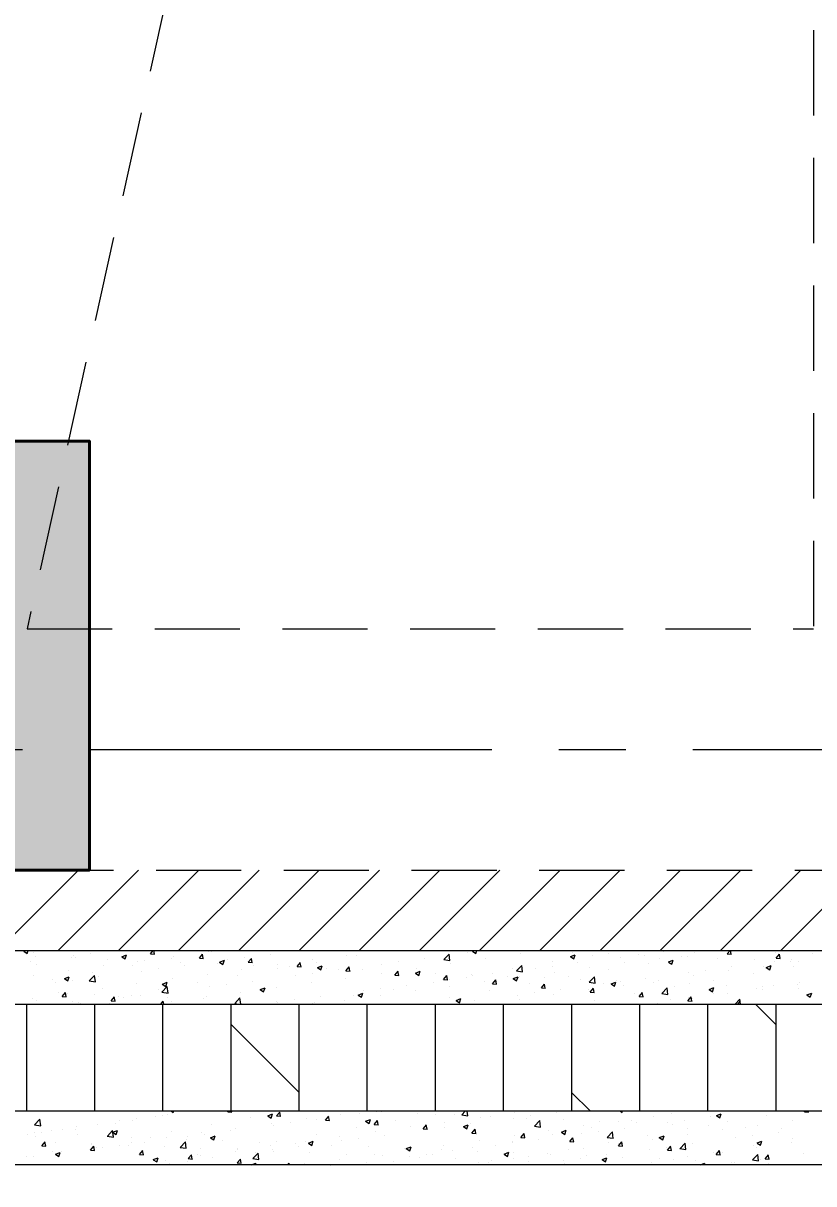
# Model space of a CAD drawing. Header units: millimetres. Extents: x 115500 to 206800, y -6300 to 53700.
# Drawn here: x 140703 to 143651, y 7280 to 11609 of the extents above; entities that cross this region are included whole.
import ezdxf

# ---------------------------------------------------------------- set-up
doc = ezdxf.new("R2010")
doc.units = ezdxf.units.MM
doc.linetypes.add('HIDDEN2', pattern=[4.7625, 3.175, -1.5875])
doc.linetypes.add('HT_Grid$0$CENTER2', pattern=[1.125, 0.75, -0.125, 0.125, -0.125])
doc.layers.get('0').update_dxf_attribs({"lineweight": 20})
doc.layers.get('Defpoints').update_dxf_attribs({"color": 151, "lineweight": 9})
for name, color, linetype, lineweight in [('HT_5F_Col$0$NDC_S-COLUMN', 4, 'Continuous', 40), ('HT_5F_Col$0$NDC_S_HATCH COLUMN AND WALL', 251, 'Continuous', 13), ('HT_Dim Grid$0$NDC_S_DIM', 1, 'Continuous', 15), ('HT_Grid$0$NDC_S_AXIS', 5, 'HT_Grid$0$CENTER2', 13), ('NDC_S_BEAM', 3, 'HIDDEN2', 20), ('NDC_S_HATCH MATERIAL', 8, 'Continuous', 13), ('NDC_S_SLAB', 2, 'Continuous', 20)]:
    doc.layers.add(name, color=color, linetype=linetype, lineweight=lineweight)
doc.styles.add('HT_Dim Grid$0$NDC_DIM', font='', dxfattribs={"width": 0.75})
doc.styles.get('HT_Dim Grid$0$NDC_DIM').set_extended_font_data('Dotum')
doc.dimstyles.new('HT_Dim Grid$0$NDC_dim_150', dxfattribs={"dimscale": 150, "dimtxt": 2.5, "dimasz": 1.5, "dimexe": 1.5, "dimexo": 2.5, "dimgap": 1, "dimtad": 1, "dimdec": 0, "dimzin": 0, "dimdsep": 46, "dimtxsty": 'HT_Dim Grid$0$NDC_DIM', "dimblk": 'HT_Dim Grid$0$DIMMARK', "dimcen": 0.09, "dimdle": 1.2, "dimclrd": 1, "dimclre": 1, "dimclrt": 3, "dimadec": 0, "dimazin": 0, "dimtfac": 1, "dimtdec": 0, "dimtix": 1, "dimtofl": 0, "dimtmove": 0, "dimatfit": 3, "dimfxl": 8, "dimfxlon": 1, "dimtolj": 1, "dimtzin": 0, "dimarcsym": 0})

# ---------------------------------------------------------------- blocks, each defined once
blk = doc.blocks.new('HT_Dim Grid$0$DIMMARK')
at = {"layer": 'HT_Dim Grid$0$NDC_S_DIM', "color": 1}
blk.add_line((-1.5, 0), (1, 0), dxfattribs=at)
at = {"layer": 'HT_Dim Grid$0$NDC_S_DIM', "color": 2, "const_width": 0.1}
blk.add_lwpolyline([(-0.424, -0.424), (0.424, 0.424)], dxfattribs=at)
blk = doc.blocks.new('*D64')
at = {"layer": 'Defpoints', "color": 0, "ltscale": 200, "transparency": 16777216}
for p in [(130700, 8900), (191600, 8900), (191600, -3900)]:
    blk.add_point(p, dxfattribs=at)
at = {"layer": 'HT_Dim Grid$0$NDC_S_DIM', "color": 1, "lineweight": -2, "ltscale": 200, "transparency": 16777216}
for p, q in [((130700, -2700), (130700, -4125)), ((191600, -2700), (191600, -4125)), ((130925, -3900), (191375, -3900))]:
    blk.add_line(p, q, dxfattribs=at)
at = {"layer": 'HT_Dim Grid$0$NDC_S_DIM', "color": 1, "lineweight": -2, "ltscale": 200, "transparency": 16777216, "xscale": 225, "yscale": 225, "zscale": 225, "rotation": 180}
blk.add_blockref('HT_Dim Grid$0$DIMMARK', (130700, -3900), dxfattribs=at)
at = {"layer": 'HT_Dim Grid$0$NDC_S_DIM', "color": 1, "lineweight": -2, "ltscale": 200, "transparency": 16777216, "xscale": 225, "yscale": 225, "zscale": 225}
blk.add_blockref('HT_Dim Grid$0$DIMMARK', (191600, -3900), dxfattribs=at)
at = {"layer": 'HT_Dim Grid$0$NDC_S_DIM', "color": 3, "ltscale": 200, "transparency": 16777216, "insert": (161150, -3562.2), "char_height": 375, "attachment_point": 5, "style": 'HT_Dim Grid$0$NDC_DIM'}
blk.add_mtext('\\A1;60900', dxfattribs=at)
blk = doc.blocks.new('*D59')
at = {"layer": 'Defpoints', "color": 0, "ltscale": 200, "transparency": 16777216}
for p in [(140350, 8900), (150750, 8900), (150750, -2700)]:
    blk.add_point(p, dxfattribs=at)
at = {"layer": 'HT_Dim Grid$0$NDC_S_DIM', "color": 1, "lineweight": -2, "ltscale": 200, "transparency": 16777216}
for p, q in [((140350, -1500), (140350, -2925)), ((150750, -1500), (150750, -2925)), ((140575, -2700), (150525, -2700))]:
    blk.add_line(p, q, dxfattribs=at)
at = {"layer": 'HT_Dim Grid$0$NDC_S_DIM', "color": 1, "lineweight": -2, "ltscale": 200, "transparency": 16777216, "xscale": 225, "yscale": 225, "zscale": 225, "rotation": 180}
blk.add_blockref('HT_Dim Grid$0$DIMMARK', (140350, -2700), dxfattribs=at)
at = {"layer": 'HT_Dim Grid$0$NDC_S_DIM', "color": 1, "lineweight": -2, "ltscale": 200, "transparency": 16777216, "xscale": 225, "yscale": 225, "zscale": 225}
blk.add_blockref('HT_Dim Grid$0$DIMMARK', (150750, -2700), dxfattribs=at)
at = {"layer": 'HT_Dim Grid$0$NDC_S_DIM', "color": 3, "ltscale": 200, "transparency": 16777216, "insert": (145550, -2362.2), "char_height": 375, "attachment_point": 5, "style": 'HT_Dim Grid$0$NDC_DIM'}
blk.add_mtext('\\A1;10400', dxfattribs=at)
blk = doc.blocks.new('HT_5F_Col$0$cot')
at = {"layer": 'HT_5F_Col$0$NDC_S_HATCH COLUMN AND WALL', "ltscale": 0.005}
h = blk.add_hatch(color=256, dxfattribs=at)
h.dxf.hatch_style = 1
h.paths.add_polyline_path([(-0.5, 0.5), (0.5, 0.5), (0.5, -0.5), (-0.5, -0.5)])
at = {"layer": 'HT_5F_Col$0$NDC_S-COLUMN', "ltscale": 0.005}
blk.add_lwpolyline([(-0.5, 0.5), (0.5, 0.5), (0.5, -0.5), (-0.5, -0.5)], close=True, dxfattribs=at)

msp = doc.modelspace()

# ---------------------------------------------------------------- linework, layer by layer
at = {"layer": 'HT_Grid$0$NDC_S_AXIS', "ltscale": 2000}
msp.add_line((120700, 8900), (201600, 8900), dxfattribs=at)
at = {"layer": 'NDC_S_BEAM', "ltscale": 100}
for p, q in [((142683.9, 18250), (140717, 9350)), ((143650, 18250), (143650, 9350)), ((140717, 9350), (143650, 9350)), ((124053.4, 8450), (150900, 8450))]:
    msp.add_line(p, q, dxfattribs=at)
at = {"layer": 'NDC_S_HATCH MATERIAL', "linetype": 'Continuous', "ltscale": 100}
for p, q in [((140608.8, 8150), (140908.8, 8450)), ((140833.3, 8150), (141133.3, 8450)), ((141057.8, 8150), (141357.8, 8450)), ((141282.3, 8150), (141582.3, 8450)), ((141506.8, 8150), (141806.8, 8450)), ((141731.3, 8150), (142031.3, 8450)), ((141955.8, 8150), (142255.8, 8450)), ((142180.3, 8150), (142480.3, 8450)), ((142404.8, 8150), (142704.8, 8450)), ((142629.3, 8150), (142929.3, 8450)), ((142853.8, 8150), (143153.8, 8450)), ((143078.3, 8150), (143378.3, 8450)), ((143302.9, 8150), (143602.9, 8450)), ((143527.4, 8150), (143827.4, 8450)), ((140705, 8147.1), (140712.6, 8150)), ((140705, 8147), (140717.6, 8138.5)), ((140717.6, 8138.5), (140721.5, 8150)), ((140742.7, 8140.8), (140742.7, 8140.8)), ((140954.4, 8139.3), (140954.4, 8139.3)), ((141047.6, 8149.6), (141047.6, 8149.6)), ((141177.5, 8137.7), (141187.8, 8150)), ((141192.3, 8136.3), (141189.7, 8150)), ((141392.5, 8146.3), (141392.5, 8146.3)), ((141404.8, 8144.6), (141404.8, 8144.6)), ((142358.2, 8141.3), (142358.2, 8141.3)), ((142378.5, 8147.6), (142391.2, 8139.1)), ((142378.6, 8147.7), (142384.7, 8150)), ((142391.2, 8139.1), (142394.8, 8150)), ((142421.8, 8149.7), (142421.8, 8149.7)), ((142614.3, 8149.2), (142614.3, 8149.2)), ((142749.9, 8143.5), (142749.9, 8143.5)), ((143091.6, 8146.5), (143091.6, 8146.5)), ((143206, 8140.7), (143206, 8140.7)), ((143328.4, 8137.5), (143338.9, 8150)), ((143343.2, 8136.1), (143340.7, 8150)), ((143374.3, 8149), (143374.3, 8149)), ((143509.9, 8143.2), (143509.9, 8143.2)), ((140730.4, 8109.8), (140730.4, 8109.8)), ((140747.6, 8128.7), (140747.6, 8128.7)), ((140751.4, 8098.7), (140751.4, 8098.7)), ((140883.2, 8123), (140883.2, 8123)), ((140890.9, 8130.9), (140890.9, 8130.9)), ((140899.5, 8124.1), (140899.5, 8124.1)), ((141018.7, 8117.2), (141018.7, 8117.2)), ((141070, 8126.7), (141082.7, 8118.2)), ((141070.1, 8126.8), (141087.8, 8133.6)), ((141082.7, 8118.2), (141087.8, 8133.5)), ((141130.2, 8109.4), (141130.2, 8109.4)), ((141154.3, 8111.5), (141154.3, 8111.5)), ((141177.5, 8137.7), (141192.6, 8136.3)), ((141256.6, 8119.2), (141256.6, 8119.2)), ((141262.1, 8128.5), (141262.1, 8128.5)), ((141289.9, 8105.8), (141289.9, 8105.8)), ((141359.6, 8121.7), (141371.9, 8136.3)), ((141359.6, 8121.7), (141374.8, 8120.4)), ((141374.4, 8120.3), (141371.5, 8136.3)), ((141425.5, 8100), (141425.5, 8100)), ((141435.1, 8106.4), (141452.9, 8113.2)), ((141435.1, 8106.4), (141447.7, 8097.8)), ((141447.7, 8097.8), (141452.8, 8113.2)), ((141464.4, 8115), (141464.4, 8115)), ((141528, 8123.4), (141528, 8123.4)), ((141541.8, 8105.8), (141554.1, 8120.4)), ((141541.8, 8105.8), (141557, 8104.5)), ((141556.6, 8104.4), (141553.7, 8120.3)), ((141624.2, 8136.1), (141624.2, 8136.1)), ((141649.7, 8097.1), (141649.7, 8097.1)), ((141724, 8089.9), (141736.3, 8104.5)), ((141738.8, 8088.5), (141735.9, 8104.4)), ((141780.1, 8115), (141780.1, 8115)), ((141798, 8106.6), (141798, 8106.6)), ((141908.4, 8131.2), (141908.4, 8131.2)), ((141946.1, 8132), (141946.1, 8132)), ((142038, 8099.2), (142038, 8099.2)), ((142101.6, 8107.5), (142101.6, 8107.5)), ((142197.8, 8120.2), (142197.8, 8120.2)), ((142270.9, 8115.8), (142293.5, 8112.3)), ((142271, 8115.7), (142290.8, 8136.3)), ((142293.5, 8112.2), (142290.7, 8136.3)), ((142295.9, 8099.9), (142295.9, 8099.9)), ((142427.9, 8118.9), (142427.9, 8118.9)), ((142558.3, 8136.8), (142558.3, 8136.8)), ((142676.3, 8107.6), (142676.3, 8107.6)), ((142743.6, 8127.3), (142761.4, 8134.1)), ((142743.6, 8127.2), (142756.2, 8118.7)), ((142756.2, 8118.7), (142761.4, 8134.1)), ((142771.4, 8104.3), (142771.4, 8104.3)), ((142824.4, 8133), (142824.4, 8133)), ((142885.5, 8137.8), (142885.5, 8137.8)), ((142931.8, 8125.4), (142931.8, 8125.4)), ((142945.8, 8105.4), (142945.8, 8105.4)), ((142995.4, 8133.8), (142995.4, 8133.8)), ((143021.1, 8132), (143021.1, 8132)), ((143033.4, 8102.7), (143033.4, 8102.7)), ((143074.1, 8121.7), (143074.1, 8121.7)), ((143108.6, 8107), (143126.4, 8113.8)), ((143108.6, 8106.9), (143121.2, 8098.4)), ((143121.2, 8098.4), (143126.4, 8113.7)), ((143156.7, 8126.3), (143156.7, 8126.3)), ((143181.6, 8128.1), (143181.6, 8128.1)), ((143292.3, 8120.6), (143292.3, 8120.6)), ((143328.4, 8137.5), (143343.6, 8136.1)), ((143427.9, 8114.8), (143427.9, 8114.8)), ((143505.4, 8109.6), (143505.4, 8109.6)), ((143510.6, 8121.5), (143522.9, 8136.1)), ((143510.6, 8121.5), (143525.8, 8120.2)), ((143525.4, 8120.1), (143522.5, 8136)), ((143563.5, 8109.1), (143563.5, 8109.1)), ((143568.9, 8117.9), (143568.9, 8117.9)), ((143593.6, 8109.4), (143593.6, 8109.4)), ((143645.5, 8137.5), (143645.5, 8137.5)), ((140739.6, 8056.2), (140739.6, 8056.2)), ((140871.5, 8075.3), (140871.5, 8075.3)), ((140949.3, 8036.4), (140969, 8057)), ((140960.4, 8068.4), (140960.4, 8068.4)), ((140971.8, 8032.9), (140969, 8057)), ((141001.9, 8093.2), (141001.9, 8093.2)), ((141108.5, 8093.8), (141108.5, 8093.8)), ((141144.2, 8072.9), (141144.2, 8072.9)), ((141207.8, 8081.2), (141207.8, 8081.2)), ((141304, 8093.9), (141304, 8093.9)), ((141389.5, 8061.8), (141389.5, 8061.8)), ((141501.8, 8055.8), (141501.8, 8055.8)), ((141517.7, 8078), (141517.7, 8078)), ((141561.1, 8094.3), (141561.1, 8094.3)), ((141649.9, 8081.2), (141649.9, 8081.2)), ((141696.7, 8088.6), (141696.7, 8088.6)), ((141717.8, 8057), (141717.8, 8057)), ((141724, 8089.9), (141739.2, 8088.5)), ((141781.4, 8065.4), (141781.4, 8065.4)), ((141800.1, 8086.1), (141817.9, 8092.9)), ((141800.1, 8086), (141812.7, 8077.5)), ((141812.7, 8077.5), (141817.9, 8092.8)), ((141832.3, 8082.9), (141832.3, 8082.9)), ((141877.6, 8078), (141877.6, 8078)), ((141906.2, 8073.9), (141918.4, 8088.5)), ((141906.2, 8073.9), (141921.4, 8072.6)), ((141921, 8072.5), (141918.1, 8088.4)), ((141967.9, 8077.1), (141967.9, 8077.1)), ((142037.2, 8065.7), (142037.2, 8065.7)), ((142088.4, 8058), (142100.6, 8072.6)), ((142088.4, 8058), (142103.6, 8056.7)), ((142103.2, 8056.6), (142100.2, 8072.5)), ((142103.5, 8071.4), (142103.5, 8071.4)), ((142165.1, 8065.7), (142177.8, 8057.1)), ((142165.2, 8065.7), (142182.9, 8072.6)), ((142167.6, 8083.6), (142167.6, 8083.6)), ((142177.8, 8057.1), (142182.9, 8072.5)), ((142239.1, 8065.7), (142239.1, 8065.7)), ((142270.6, 8042), (142282.8, 8056.6)), ((142285.4, 8040.6), (142282.4, 8056.6)), ((142374.7, 8059.9), (142374.7, 8059.9)), ((142380, 8056.8), (142380, 8056.8)), ((142451.2, 8062.2), (142451.2, 8062.2)), ((142510.2, 8054.2), (142510.2, 8054.2)), ((142528.2, 8082.2), (142528.2, 8082.2)), ((142530.2, 8045.4), (142548, 8052.2)), ((142542, 8073.8), (142564.6, 8070.3)), ((142542.1, 8073.6), (142561.8, 8094.3)), ((142542.8, 8036.8), (142547.9, 8052.2)), ((142555.2, 8052.2), (142555.2, 8052.2)), ((142564.6, 8070.1), (142561.8, 8094.2)), ((142611.6, 8083.3), (142611.6, 8083.3)), ((142675.2, 8091.7), (142675.2, 8091.7)), ((142683.5, 8068.5), (142683.5, 8068.5)), ((142813.1, 8031.6), (142832.9, 8052.2)), ((142815.4, 8087.5), (142815.4, 8087.5)), ((142835.6, 8028.1), (142832.8, 8052.2)), ((142885.3, 8077.3), (142885.3, 8077.3)), ((143185.2, 8067.4), (143185.2, 8067.4)), ((143202.9, 8056.2), (143202.9, 8056.2)), ((143248.7, 8075.8), (143248.7, 8075.8)), ((143333.4, 8074.1), (143333.4, 8074.1)), ((143344.9, 8088.5), (143344.9, 8088.5)), ((143426.7, 8064.7), (143426.7, 8064.7)), ((143461.7, 8090.3), (143461.7, 8090.3)), ((143473.6, 8086.6), (143486.3, 8078)), ((143473.7, 8086.6), (143491.5, 8093.5)), ((143486.3, 8078), (143491.4, 8093.4)), ((143574.8, 8090.1), (143574.8, 8090.1)), ((140812.2, 8042.9), (140812.2, 8042.9)), ((140824, 8030.7), (140824, 8030.7)), ((140856.6, 8044.8), (140874.4, 8051.7)), ((140856.6, 8044.8), (140869.3, 8036.2)), ((140869.2, 8036.3), (140874.4, 8051.6)), ((140887.6, 8039.1), (140887.6, 8039.1)), ((140949.2, 8036.6), (140971.8, 8033.1)), ((140983.8, 8051.8), (140983.8, 8051.8)), ((141127.1, 8024.9), (141127.1, 8024.9)), ((141220.3, 7994.4), (141240.1, 8015)), ((141221.6, 8024.4), (141234.3, 8015.9)), ((141221.7, 8024.5), (141239.5, 8031.3)), ((141234.3, 8015.9), (141239.4, 8031.3)), ((141242.8, 7990.9), (141240, 8015)), ((141259, 8043.9), (141259, 8043.9)), ((141353.6, 8030.3), (141353.6, 8030.3)), ((141397.6, 8014.9), (141397.6, 8014.9)), ((141461.2, 8023.2), (141461.2, 8023.2)), ((141557.4, 8035.9), (141557.4, 8035.9)), ((141586.7, 8004.2), (141604.5, 8011)), ((141599.3, 7995.6), (141604.5, 8010.9)), ((141646.6, 8012.5), (141646.6, 8012.5)), ((141777, 8030.4), (141777, 8030.4)), ((141905.3, 8046.7), (141905.3, 8046.7)), ((142131, 8020), (142131, 8020)), ((142231.9, 8031.3), (142231.9, 8031.3)), ((142270.6, 8042), (142285.8, 8040.7)), ((142291.4, 8041.1), (142291.4, 8041.1)), ((142292.8, 8015.3), (142292.8, 8015.3)), ((142355, 8049.5), (142355, 8049.5)), ((142424.8, 8034.4), (142424.8, 8034.4)), ((142452.8, 8026.1), (142465, 8040.7)), ((142452.8, 8026.1), (142467.9, 8024.8)), ((142467.6, 8024.7), (142464.6, 8040.6)), ((142530.2, 8045.3), (142542.8, 8036.8)), ((142589, 8026.4), (142589, 8026.4)), ((142634.9, 8010.2), (142647.2, 8024.8)), ((142634.9, 8010.2), (142650.1, 8008.8)), ((142645.8, 8048.5), (142645.8, 8048.5)), ((142649.7, 8008.8), (142646.8, 8024.7)), ((142737.2, 8051.8), (142737.2, 8051.8)), ((142781.4, 8042.8), (142781.4, 8042.8)), ((142813.1, 8031.7), (142835.7, 8028.2)), ((142817.1, 7994.2), (142829.4, 8008.8)), ((142865, 8025.3), (142865, 8025.3)), ((142895.2, 8025), (142913, 8031.9)), ((142895.2, 8025), (142907.8, 8016.5)), ((142907.8, 8016.5), (142913, 8031.8)), ((142917, 8037), (142917, 8037)), ((142928.5, 8033.6), (142928.5, 8033.6)), ((142942.7, 8020.9), (142942.7, 8020.9)), ((143024.7, 8046.3), (143024.7, 8046.3)), ((143052.6, 8031.3), (143052.6, 8031.3)), ((143071, 8037.1), (143071, 8037.1)), ((143084.2, 7989.6), (143104, 8010.2)), ((143106.7, 7986), (143103.9, 8010.2)), ((143130.4, 8013.8), (143130.4, 8013.8)), ((143188.2, 8025.6), (143188.2, 8025.6)), ((143260.2, 8004.7), (143278, 8011.5)), ((143272.8, 7996.1), (143278, 8011.5)), ((143278.6, 8039.2), (143278.6, 8039.2)), ((143323.8, 8019.8), (143323.8, 8019.8)), ((143438.5, 8009.4), (143438.5, 8009.4)), ((143459.4, 8014.1), (143459.4, 8014.1)), ((143502.1, 8017.8), (143502.1, 8017.8)), ((143590.5, 8024.8), (143590.5, 8024.8)), ((143598.3, 8030.4), (143598.3, 8030.4)), ((140736.5, 7971.7), (140736.5, 7971.7)), ((140833.7, 7993.2), (140833.7, 7993.2)), ((140848.3, 7978.5), (140860.6, 7993.1)), ((140848.3, 7978.5), (140863.5, 7977.2)), ((140863.1, 7977.1), (140860.2, 7993)), ((140868.4, 7990.7), (140868.4, 7990.7)), ((140969.3, 7987.4), (140969.3, 7987.4)), ((140998.8, 8008.6), (140998.8, 8008.6)), ((141030.5, 7962.6), (141042.8, 7977.2)), ((141045.3, 7961.2), (141042.4, 7977.1)), ((141057.4, 7979.5), (141057.4, 7979.5)), ((141077.4, 7972.7), (141077.4, 7972.7)), ((141104.9, 7981.7), (141104.9, 7981.7)), ((141141, 7981.1), (141141, 7981.1)), ((141205.5, 8004.9), (141205.5, 8004.9)), ((141220.3, 7994.5), (141242.9, 7991)), ((141237.2, 7993.7), (141237.2, 7993.7)), ((141240.5, 7976), (141240.5, 7976)), ((141376.1, 7970.3), (141376.1, 7970.3)), ((141386.4, 7977.2), (141386.4, 7977.2)), ((141491.4, 7952.3), (141511.2, 7973)), ((141513.8, 7950), (141511.1, 7973)), ((141514.7, 7993.5), (141514.7, 7993.5)), ((141586.7, 8004.1), (141599.3, 7995.6)), ((141810.8, 7977.9), (141810.8, 7977.9)), ((141935.7, 7980.5), (141935.7, 7980.5)), ((141951.7, 7983.8), (141969.5, 7990.6)), ((141951.7, 7983.7), (141964.3, 7975.2)), ((141964.3, 7975.2), (141969.5, 7990.6)), ((141971.2, 7999), (141971.2, 7999)), ((142034.1, 7981.2), (142034.1, 7981.2)), ((142034.8, 8007.4), (142034.8, 8007.4)), ((142083.8, 8005.9), (142083.8, 8005.9)), ((142164.5, 7999.1), (142164.5, 7999.1)), ((142292.8, 7975.6), (142292.8, 7975.6)), ((142316.8, 7963.5), (142334.6, 7970.3)), ((142329.4, 7954.9), (142334.5, 7970.2)), ((142440.9, 8001), (142440.9, 8001)), ((142544.8, 7983.1), (142544.8, 7983.1)), ((142552.1, 7967.7), (142552.1, 7967.7)), ((142608.4, 7991.5), (142608.4, 7991.5)), ((142680.4, 7983.9), (142680.4, 7983.9)), ((142704.5, 8004.1), (142704.5, 8004.1)), ((142812.3, 8003), (142812.3, 8003)), ((142817.1, 7994.2), (142832.3, 7992.9)), ((142831.9, 7992.8), (142829, 8008.7)), ((142982.3, 7988.4), (142982.3, 7988.4)), ((142999.3, 7978.3), (143011.6, 7992.9)), ((142999.3, 7978.3), (143014.5, 7977)), ((143014.1, 7976.9), (143011.2, 7992.8)), ((143084.2, 7989.7), (143106.7, 7986.2)), ((143118.3, 7967.2), (143118.3, 7967.2)), ((143181.5, 7962.4), (143193.7, 7976.9)), ((143181.9, 7975.6), (143181.9, 7975.6)), ((143196.3, 7960.9), (143193.4, 7976.9)), ((143199.9, 7971.6), (143199.9, 7971.6)), ((143260.2, 8004.6), (143272.9, 7996.1)), ((143278.1, 7988.3), (143278.1, 7988.3)), ((143330.3, 7989.5), (143330.3, 7989.5)), ((143357.7, 7950), (143375.1, 7968.1)), ((143377.1, 7950), (143375, 7968.1)), ((143458.6, 8005.8), (143458.6, 8005.8)), ((143595, 8008.4), (143595, 8008.4)), ((143625.2, 7984.3), (143637.9, 7975.8)), ((143625.3, 7984.4), (143643.1, 7991.2)), ((143637.9, 7975.8), (143643, 7991.1)), ((140716, 7550), (140716, 7950)), ((140751.7, 7964.8), (140751.7, 7964.8)), ((140887.3, 7959.1), (140887.3, 7959.1)), ((140909.2, 7954.1), (140909.2, 7954.1)), ((140917, 7951.6), (140917, 7951.6)), ((140970, 7550), (140970, 7950)), ((141022.8, 7953.3), (141022.8, 7953.3)), ((141030.5, 7962.6), (141045.7, 7961.2)), ((141215.5, 7950), (141225, 7961.2)), ((141224, 7550), (141224, 7950)), ((141226.6, 7950), (141224.6, 7961.1)), ((141255.9, 7959.3), (141255.9, 7959.3)), ((141478, 7550), (141478, 7950)), ((141491.4, 7952.5), (141507.3, 7950)), ((141511.6, 7964.5), (141511.6, 7964.5)), ((141647.2, 7958.8), (141647.2, 7958.8)), ((141651, 7956.8), (141651, 7956.8)), ((141714.6, 7965.2), (141714.6, 7965.2)), ((141732, 7550), (141732, 7950)), ((141782.8, 7953.1), (141782.8, 7953.1)), ((141787.5, 7955.1), (141787.5, 7955.1)), ((141902.2, 7962.1), (141902.2, 7962.1)), ((141986, 7550), (141986, 7950)), ((142144.6, 7950.1), (142144.6, 7950.1)), ((142240, 7550), (142240, 7950)), ((142316.7, 7963.4), (142329.4, 7954.9)), ((142384.4, 7962), (142384.4, 7962)), ((142494, 7550), (142494, 7950)), ((142748, 7550), (142748, 7950)), ((142834.2, 7963), (142834.2, 7963)), ((143002, 7550), (143002, 7950)), ((143067.9, 7952.6), (143067.9, 7952.6)), ((143181.5, 7962.3), (143196.7, 7961)), ((143256, 7550), (143256, 7950)), ((143366.7, 7950), (143375.9, 7961)), ((143377.6, 7950), (143375.5, 7960.9)), ((143509.9, 7873.9), (143433.9, 7950)), ((143510, 7550), (143510, 7950)), ((141731.9, 7619.9), (141477.9, 7873.9)), ((142817.9, 7550), (142747.9, 7619.9)), ((140721, 7548.9), (140721, 7548.9)), ((141223.3, 7535), (141223.3, 7535)), ((141240.5, 7536.6), (141240.5, 7536.6)), ((141255.3, 7550), (141262.3, 7545.3)), ((141262.3, 7545.3), (141263.9, 7550)), ((141465.4, 7548.6), (141466.6, 7550)), ((141465.4, 7548.6), (141480.6, 7547.2)), ((141480.2, 7547.2), (141479.7, 7550)), ((141614.7, 7533.5), (141632.5, 7540.3)), ((141614.7, 7533.4), (141627.3, 7524.9)), ((141627.3, 7524.9), (141632.5, 7540.3)), ((141647.6, 7532.6), (141659.8, 7547.2)), ((141647.6, 7532.6), (141662.7, 7531.3)), ((141662.4, 7531.2), (141659.4, 7547.2)), ((141886.8, 7539.3), (141886.8, 7539.3)), ((141957.3, 7540.2), (141957.3, 7540.2)), ((142020.9, 7548.6), (142020.9, 7548.6)), ((142039.1, 7547.9), (142039.1, 7547.9)), ((142174.7, 7542.1), (142174.7, 7542.1)), ((142240.9, 7539.6), (142240.9, 7539.6)), ((142310.3, 7536.4), (142310.3, 7536.4)), ((142338.3, 7536.7), (142351.1, 7550)), ((142338.3, 7536.9), (142360.9, 7533.4)), ((142360.8, 7533.2), (142358.9, 7550)), ((142536.6, 7544.9), (142536.6, 7544.9)), ((142594.5, 7532.7), (142594.5, 7532.7)), ((142690.6, 7545.4), (142690.6, 7545.4)), ((142929.6, 7550), (142935.8, 7545.8)), ((142935.8, 7545.8), (142937.2, 7550)), ((143119.2, 7540.6), (143119.2, 7540.6)), ((143184.4, 7548.9), (143184.4, 7548.9)), ((143288.2, 7534), (143300.9, 7525.5)), ((143288.3, 7534.1), (143306, 7540.9)), ((143300.9, 7525.5), (143306, 7540.8)), ((143476.3, 7535.7), (143476.3, 7535.7)), ((143616.4, 7548.4), (143617.7, 7550)), ((143616.4, 7548.4), (143631.5, 7547)), ((143631.1, 7547), (143630.6, 7550)), ((140745.5, 7499.5), (140765.3, 7520.2)), ((140745.5, 7499.7), (140768.1, 7496.2)), ((140768, 7496), (140765.2, 7520.1)), ((140903.1, 7492.8), (140903.1, 7492.8)), ((140980.3, 7501.3), (140980.3, 7501.3)), ((141046.1, 7506.3), (141046.1, 7506.3)), ((141063.5, 7513.9), (141063.5, 7513.9)), ((141108.6, 7517.5), (141108.6, 7517.5)), ((141127.1, 7522.3), (141127.1, 7522.3)), ((141194.3, 7531.7), (141194.3, 7531.7)), ((141403.3, 7501.4), (141403.3, 7501.4)), ((141551.4, 7526.8), (141551.4, 7526.8)), ((141628.1, 7505.2), (141628.1, 7505.2)), ((141637.1, 7498.1), (141637.1, 7498.1)), ((141700.7, 7506.4), (141700.7, 7506.4)), ((141758.5, 7523.1), (141758.5, 7523.1)), ((141796.9, 7519.1), (141796.9, 7519.1)), ((141829.7, 7516.7), (141842, 7531.3)), ((141829.7, 7516.7), (141844.9, 7515.4)), ((141844.5, 7515.3), (141841.6, 7531.2)), ((141979.7, 7513.1), (141992.4, 7504.6)), ((141979.8, 7513.2), (141997.5, 7520)), ((141992.4, 7504.6), (141997.5, 7519.9)), ((142011.9, 7500.8), (142024.2, 7515.4)), ((142011.9, 7500.8), (142027.1, 7499.4)), ((142026.7, 7499.4), (142023.8, 7515.3)), ((142092.8, 7514.2), (142092.8, 7514.2)), ((142146, 7491.7), (142146, 7491.7)), ((142194.1, 7484.8), (142206.4, 7499.4)), ((142208.9, 7483.4), (142206, 7499.3)), ((142274.3, 7508), (142274.3, 7508)), ((142274.3, 7490.6), (142274.3, 7490.6)), ((142344.8, 7492.8), (142362.6, 7499.7)), ((142344.8, 7492.8), (142357.4, 7484.2)), ((142357.4, 7484.2), (142362.5, 7499.6)), ((142370.5, 7503.2), (142370.5, 7503.2)), ((142406.2, 7527), (142406.2, 7527)), ((142445.8, 7530.7), (142445.8, 7530.7)), ((142530.9, 7524.4), (142530.9, 7524.4)), ((142581.4, 7525), (142581.4, 7525)), ((142609.3, 7494.8), (142631.9, 7491.3)), ((142609.4, 7494.7), (142629.2, 7515.3)), ((142631.9, 7491.2), (142629.1, 7515.3)), ((142717, 7519.2), (142717, 7519.2)), ((142793.8, 7495.7), (142793.8, 7495.7)), ((142822.9, 7489.8), (142822.9, 7489.8)), ((142852.6, 7513.5), (142852.6, 7513.5)), ((142924.2, 7513.5), (142924.2, 7513.5)), ((142971.1, 7515.2), (142971.1, 7515.2)), ((142988.2, 7507.8), (142988.2, 7507.8)), ((143052.5, 7529.8), (143052.5, 7529.8)), ((143104.4, 7508.5), (143104.4, 7508.5)), ((143123.8, 7502), (143123.8, 7502)), ((143168, 7516.9), (143168, 7516.9)), ((143259.4, 7496.3), (143259.4, 7496.3)), ((143264.2, 7529.5), (143264.2, 7529.5)), ((143328.2, 7510.3), (143328.2, 7510.3)), ((143395, 7490.6), (143395, 7490.6)), ((143440, 7498.4), (143440, 7498.4)), ((143572, 7517.5), (143572, 7517.5)), ((140717.9, 7464.3), (140717.9, 7464.3)), ((140743.3, 7471.8), (140743.3, 7471.8)), ((140749.9, 7455.4), (140749.9, 7455.4)), ((140769.3, 7469.6), (140769.3, 7469.6)), ((140806.9, 7480.2), (140806.9, 7480.2)), ((140849.9, 7483.4), (140849.9, 7483.4)), ((140898, 7480.9), (140898, 7480.9)), ((140904.9, 7463.9), (140904.9, 7463.9)), ((141016.5, 7457.6), (141039.1, 7454.1)), ((141016.6, 7457.5), (141036.4, 7478.1)), ((141036.2, 7471.9), (141048.9, 7463.3)), ((141036.3, 7471.9), (141054.1, 7478.8)), ((141039.1, 7454), (141036.3, 7478.1)), ((141040.5, 7458.2), (141040.5, 7458.2)), ((141048.9, 7463.3), (141054, 7478.7)), ((141107, 7450.5), (141107, 7450.5)), ((141176.1, 7452.4), (141176.1, 7452.4)), ((141237.4, 7452), (141237.4, 7452)), ((141255.1, 7475.9), (141255.1, 7475.9)), ((141311.7, 7446.7), (141311.7, 7446.7)), ((141316.9, 7455.9), (141316.9, 7455.9)), ((141367.8, 7469.9), (141367.8, 7469.9)), ((141380.5, 7464.3), (141380.5, 7464.3)), ((141401.3, 7451.6), (141419.1, 7458.4)), ((141401.3, 7451.5), (141413.9, 7443)), ((141413.9, 7443), (141419.1, 7458.4)), ((141476.7, 7477), (141476.7, 7477)), ((141496.1, 7486.2), (141496.1, 7486.2)), ((141796.5, 7463.3), (141796.5, 7463.3)), ((141883.7, 7454.8), (141883.7, 7454.8)), ((141944.6, 7488.8), (141944.6, 7488.8)), ((141954.1, 7448.4), (141954.1, 7448.4)), ((142015.6, 7473.8), (142015.6, 7473.8)), ((142050.3, 7461.1), (142050.3, 7461.1)), ((142194.1, 7484.8), (142209.3, 7483.5)), ((142210.7, 7482.2), (142210.7, 7482.2)), ((142376.3, 7468.9), (142388.5, 7483.5)), ((142376.3, 7468.9), (142391.5, 7467.5)), ((142391.1, 7467.5), (142388.2, 7483.4)), ((142533.6, 7460.4), (142533.6, 7460.4)), ((142558.5, 7452.9), (142570.7, 7467.5)), ((142558.5, 7452.9), (142573.7, 7451.6)), ((142573.3, 7451.5), (142570.3, 7467.5)), ((142661.9, 7476.6), (142661.9, 7476.6)), ((142674.8, 7464.3), (142674.8, 7464.3)), ((142709.8, 7472.5), (142727.6, 7479.3)), ((142709.8, 7472.4), (142722.4, 7463.9)), ((142722.4, 7463.9), (142727.6, 7479.2)), ((142740.7, 7437), (142752.9, 7451.6)), ((142755.5, 7435.6), (142752.5, 7451.5)), ((142784.2, 7466.3), (142784.2, 7466.3)), ((142847.8, 7474.7), (142847.8, 7474.7)), ((142880.4, 7452.8), (142903, 7449.3)), ((142880.5, 7452.7), (142900.3, 7473.3)), ((142903, 7449.1), (142900.2, 7473.3)), ((142944, 7487.4), (142944, 7487.4)), ((143031.9, 7459.4), (143031.9, 7459.4)), ((143074.8, 7452.1), (143092.6, 7459)), ((143074.8, 7452.1), (143087.4, 7443.6)), ((143087.4, 7443.6), (143092.6, 7458.9)), ((143180.1, 7484.9), (143180.1, 7484.9)), ((143181.3, 7464.3), (143181.3, 7464.3)), ((143311.7, 7482.2), (143311.7, 7482.2)), ((143357.8, 7450.5), (143357.8, 7450.5)), ((143421.4, 7458.8), (143421.4, 7458.8)), ((143517.6, 7471.5), (143517.6, 7471.5)), ((143530.6, 7484.9), (143530.6, 7484.9)), ((143573.3, 7446.8), (143573.3, 7446.8)), ((140771.9, 7421.3), (140784.1, 7435.9)), ((140771.9, 7421.3), (140787.1, 7419.9)), ((140786.7, 7419.9), (140783.7, 7435.8)), ((140822.9, 7435.5), (140822.9, 7435.5)), ((140954.1, 7405.3), (140966.3, 7419.9)), ((140954.1, 7405.3), (140969.2, 7404)), ((140958.4, 7429.8), (140958.4, 7429.8)), ((140958.9, 7425.1), (140958.9, 7425.1)), ((140968.9, 7403.9), (140965.9, 7419.9)), ((140977.2, 7416.7), (140977.2, 7416.7)), ((140996.7, 7413.8), (140996.7, 7413.8)), ((141060.3, 7422.1), (141060.3, 7422.1)), ((141094, 7424.1), (141094, 7424.1)), ((141105.5, 7433), (141105.5, 7433)), ((141136.3, 7389.4), (141148.5, 7404)), ((141151.1, 7388), (141148.1, 7403.9)), ((141156.5, 7434.8), (141156.5, 7434.8)), ((141229.6, 7418.3), (141229.6, 7418.3)), ((141287.6, 7415.6), (141310.2, 7412.1)), ((141287.7, 7415.4), (141307.5, 7436.1)), ((141310.2, 7411.9), (141307.4, 7436.1)), ((141365.2, 7412.6), (141365.2, 7412.6)), ((141447.2, 7441), (141447.2, 7441)), ((141500.3, 7412.5), (141500.3, 7412.5)), ((141500.8, 7406.9), (141500.8, 7406.9)), ((141582.8, 7435.3), (141582.8, 7435.3)), ((141625, 7420.6), (141625, 7420.6)), ((141633.9, 7406.3), (141633.9, 7406.3)), ((141648.4, 7437.9), (141648.4, 7437.9)), ((141718.4, 7429.5), (141718.4, 7429.5)), ((141730.1, 7418.9), (141730.1, 7418.9)), ((141755.4, 7438.5), (141755.4, 7438.5)), ((141766.3, 7431.2), (141784.1, 7438.1)), ((141766.3, 7431.2), (141778.9, 7422.7)), ((141778.9, 7422.7), (141784.1, 7438)), ((141854, 7423.8), (141854, 7423.8)), ((141890.5, 7440.1), (141890.5, 7440.1)), ((141989.6, 7418.1), (141989.6, 7418.1)), ((142125.2, 7412.3), (142125.2, 7412.3)), ((142131.3, 7410.8), (142144, 7402.3)), ((142131.4, 7410.9), (142149.1, 7417.7)), ((142142.9, 7407.2), (142142.9, 7407.2)), ((142144, 7402.3), (142149.1, 7417.7)), ((142260.8, 7406.6), (142260.8, 7406.6)), ((142271.2, 7423.4), (142271.2, 7423.4)), ((142303.6, 7403.1), (142303.6, 7403.1)), ((142378.5, 7413.5), (142378.5, 7413.5)), ((142403.1, 7442.5), (142403.1, 7442.5)), ((142464, 7424.2), (142464, 7424.2)), ((142526.7, 7438.9), (142526.7, 7438.9)), ((142527.6, 7432.6), (142527.6, 7432.6)), ((142623.8, 7445.2), (142623.8, 7445.2)), ((142735.7, 7408.6), (142735.7, 7408.6)), ((142740.7, 7437), (142755.9, 7435.7)), ((142790.7, 7411.1), (142790.7, 7411.1)), ((142883.8, 7434), (142883.8, 7434)), ((142921.1, 7429), (142921.1, 7429)), ((142922.9, 7421.1), (142935.1, 7435.7)), ((142922.9, 7421.1), (142938, 7419.7)), ((142937.6, 7419.7), (142934.7, 7435.6)), ((143037.6, 7408.3), (143037.6, 7408.3)), ((143049.4, 7445.3), (143049.4, 7445.3)), ((143101.2, 7416.7), (143101.2, 7416.7)), ((143105, 7405.1), (143117.3, 7419.7)), ((143105, 7405.1), (143120.2, 7403.8)), ((143119.8, 7403.7), (143116.9, 7419.6)), ((143151.5, 7410.8), (143174.1, 7407.3)), ((143151.6, 7410.6), (143171.4, 7431.2)), ((143174.1, 7407.1), (143171.3, 7431.2)), ((143197.4, 7429.3), (143197.4, 7429.3)), ((143287.2, 7389.2), (143299.5, 7403.8)), ((143302, 7387.8), (143299.1, 7403.7)), ((143425.2, 7421.4), (143425.2, 7421.4)), ((143436.9, 7413.9), (143436.9, 7413.9)), ((143439.8, 7431.7), (143452.5, 7423.2)), ((143439.9, 7431.8), (143457.7, 7438.6)), ((143452.5, 7423.2), (143457.6, 7438.6)), ((143568.9, 7432.9), (143568.9, 7432.9)), ((140714.9, 7379.8), (140714.9, 7379.8)), ((140740.1, 7380), (140740.1, 7380)), ((140810.7, 7399.7), (140810.7, 7399.7)), ((140822.8, 7389.9), (140835.5, 7381.4)), ((140822.9, 7390), (140840.6, 7396.8)), ((140835.5, 7381.4), (140840.6, 7396.8)), ((140836.3, 7392.6), (140836.3, 7392.6)), ((140846.8, 7398.8), (140846.8, 7398.8)), ((141136.3, 7389.4), (141151.4, 7388.1)), ((141187.9, 7369.7), (141205.7, 7376.5)), ((141187.9, 7369.6), (141200.5, 7361.1)), ((141200.5, 7361.1), (141205.6, 7376.4)), ((141204, 7361.6), (141204, 7361.6)), ((141234.3, 7367.5), (141234.3, 7367.5)), ((141313.7, 7364.1), (141313.7, 7364.1)), ((141318.4, 7373.5), (141330.7, 7388)), ((141318.4, 7373.5), (141333.6, 7372.1)), ((141333.2, 7372.1), (141330.3, 7388)), ((141352.1, 7387.1), (141352.1, 7387.1)), ((141364.7, 7385.3), (141364.7, 7385.3)), ((141409.9, 7376.8), (141409.9, 7376.8)), ((141493, 7401.6), (141493, 7401.6)), ((141500.6, 7357.5), (141512.9, 7372.1)), ((141515.4, 7356.1), (141512.5, 7372)), ((141558.7, 7373.5), (141581.3, 7370)), ((141558.8, 7373.4), (141578.6, 7394)), ((141570.3, 7397.9), (141570.3, 7397.9)), ((141581.3, 7369.9), (141578.5, 7394)), ((141636.4, 7401.1), (141636.4, 7401.1)), ((141772, 7395.4), (141772, 7395.4)), ((141880.6, 7370.2), (141880.6, 7370.2)), ((141907.6, 7389.7), (141907.6, 7389.7)), ((141983.4, 7360.9), (141983.4, 7360.9)), ((142012.5, 7389.3), (142012.5, 7389.3)), ((142043.2, 7384), (142043.2, 7384)), ((142082.3, 7362.6), (142082.3, 7362.6)), ((142143.8, 7382), (142143.8, 7382)), ((142178.8, 7378.2), (142178.8, 7378.2)), ((142207.4, 7390.4), (142207.4, 7390.4)), ((142230.4, 7388.1), (142230.4, 7388.1)), ((142314.3, 7372.5), (142314.3, 7372.5)), ((142396.4, 7400.9), (142396.4, 7400.9)), ((142449.9, 7366.8), (142449.9, 7366.8)), ((142496.4, 7390.6), (142514.2, 7397.4)), ((142496.4, 7390.5), (142509, 7382)), ((142509, 7382), (142514.1, 7397.3)), ((142530.5, 7375.8), (142530.5, 7375.8)), ((142532, 7395.2), (142532, 7395.2)), ((142585.5, 7361), (142585.5, 7361)), ((142587.5, 7383.1), (142587.5, 7383.1)), ((142658.8, 7392.1), (142658.8, 7392.1)), ((142667.6, 7389.4), (142667.6, 7389.4)), ((142717.4, 7366.2), (142717.4, 7366.2)), ((142781, 7374.5), (142781, 7374.5)), ((142803.2, 7383.7), (142803.2, 7383.7)), ((142861.4, 7370.2), (142879.2, 7377)), ((142861.4, 7370.2), (142874, 7361.6)), ((142874, 7361.6), (142879.2, 7377)), ((142877.2, 7387.2), (142877.2, 7387.2)), ((142938.7, 7378), (142938.7, 7378)), ((143046.3, 7360.7), (143046.3, 7360.7)), ((143074.3, 7372.2), (143074.3, 7372.2)), ((143128.9, 7370.5), (143128.9, 7370.5)), ((143178.2, 7379.7), (143178.2, 7379.7)), ((143209.9, 7366.5), (143209.9, 7366.5)), ((143277.1, 7396), (143277.1, 7396)), ((143287.2, 7389.2), (143302.4, 7387.8)), ((143308.6, 7397.6), (143308.6, 7397.6)), ((143345.5, 7360.8), (143345.5, 7360.8)), ((143422.6, 7368.6), (143442.4, 7389.2)), ((143422.6, 7368.7), (143445.2, 7365.2)), ((143445.2, 7365.1), (143442.3, 7389.2)), ((143450.8, 7371.3), (143450.8, 7371.3)), ((143469.4, 7373.2), (143481.7, 7387.8)), ((143469.4, 7373.2), (143484.6, 7371.9)), ((143484.2, 7371.8), (143481.3, 7387.8)), ((143611.2, 7392.4), (143611.2, 7392.4)), ((141250.1, 7355.7), (141250.1, 7355.7)), ((141500.6, 7357.5), (141515.8, 7356.2)), ((141554.7, 7350), (141570.7, 7356.1)), ((141568.6, 7350), (141570.7, 7356.1)), ((141689.9, 7350), (141695.1, 7356.2)), ((141695.8, 7350), (141694.7, 7356.1)), ((141752.3, 7354), (141752.3, 7354)), ((141847.7, 7350), (141849.6, 7352)), ((141849.8, 7350), (141849.5, 7352)), ((142400.1, 7357.9), (142400.1, 7357.9)), ((142439.4, 7357.7), (142439.4, 7357.7)), ((142721.1, 7355.3), (142721.1, 7355.3)), ((143226.8, 7350), (143244.2, 7356.7)), ((143242, 7350), (143244.2, 7356.6)), ((143291, 7350.3), (143291, 7350.3)), ((143354.6, 7358.7), (143354.6, 7358.7)), ((143481.1, 7355.1), (143481.1, 7355.1))]:
    msp.add_line(p, q, dxfattribs=at)
at = {"layer": 'NDC_S_SLAB', "ltscale": 10}
for p, q in [((128300, 8150), (151200, 8150)), ((128300, 7950), (151000, 7950)), ((151000, 7550), (125900, 7550)), ((151200, 7350), (125900, 7350))]:
    msp.add_line(p, q, dxfattribs=at)

# ---------------------------------------------------------------- block references
at = {"xscale": 1200, "yscale": 1600}
msp.add_blockref('HT_5F_Col$0$cot', (140350, 9250), dxfattribs=at)

# ---------------------------------------------------------------- dimensions: what is measured, and where the dimension line sits
at = {"layer": 'HT_Dim Grid$0$NDC_S_DIM', "ltscale": 200}
for base, p1, p2, picture, middle in [((191600, -3900), (130700, 8900), (191600, 8900), '*D64', (161150, -3562.2)), ((150750, -2700), (140350, 8900), (150750, 8900), '*D59', (145550, -2362.2))]:
    dim = msp.add_linear_dim(base=base, p1=p1, p2=p2, dimstyle='HT_Dim Grid$0$NDC_dim_150', override={"dimtmove": 1}, dxfattribs=at)
    dim.commit()
    dim.dimension.update_dxf_attribs({"geometry": picture, "text_midpoint": middle})

doc.saveas('drawing.dxf')
